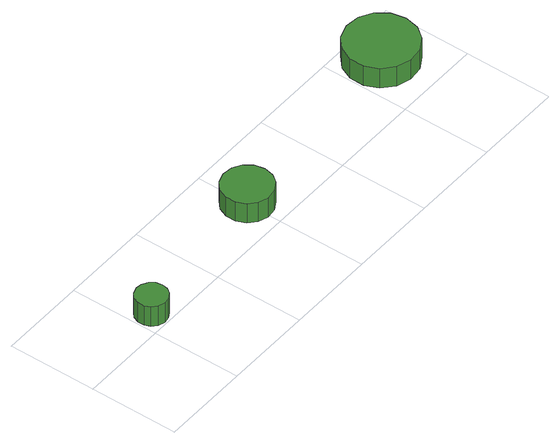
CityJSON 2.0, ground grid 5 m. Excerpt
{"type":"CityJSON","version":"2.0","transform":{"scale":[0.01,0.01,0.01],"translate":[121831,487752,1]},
"CityObjects":{
"tree1":{"type":"SolitaryVegetationObject","attributes":{"function":"something"},"geometry":[{"type":"MultiSurface","lod":"1","boundaries":[[[0,1,2,3,4,5,6,7,8,9,10,11,12,13,14]],[[15,16,17,18,19,20,21,22,23,24,25,26,27,28,29]],[[0,29,28,1]],[[1,28,27,2]],[[2,27,26,3]],[[3,26,25,4]],[[4,25,24,5]],[[5,24,23,6]],[[6,23,22,7]],[[7,22,21,8]],[[8,21,20,9]],[[9,20,19,10]],[[10,19,18,11]],[[11,18,17,12]],[[12,17,16,13]],[[13,16,15,14]],[[14,15,29,0]]]}]},
"tree2":{"type":"SolitaryVegetationObject","attributes":{"function":"something"},"geometry":[{"type":"MultiSurface","lod":"1","boundaries":[[[30,31,32,33,34,35,36,37,38,39,40,41,42,43,44]],[[45,46,47,48,49,50,51,52,53,54,55,56,57,58,59]],[[30,59,58,31]],[[31,58,57,32]],[[32,57,56,33]],[[33,56,55,34]],[[34,55,54,35]],[[35,54,53,36]],[[36,53,52,37]],[[37,52,51,38]],[[38,51,50,39]],[[39,50,49,40]],[[40,49,48,41]],[[41,48,47,42]],[[42,47,46,43]],[[43,46,45,44]],[[44,45,59,30]]]}]},
"tree3":{"type":"SolitaryVegetationObject","attributes":{"function":"something"},"geometry":[{"type":"MultiSurface","lod":"1","boundaries":[[[60,61,62,63,64,65,66,67,68,69,70,71,72,73,74]],[[75,76,77,78,79,80,81,82,83,84,85,86,87,88,89]],[[60,89,88,61]],[[61,88,87,62]],[[62,87,86,63]],[[63,86,85,64]],[[64,85,84,65]],[[65,84,83,66]],[[66,83,82,67]],[[67,82,81,68]],[[68,81,80,69]],[[69,80,79,70]],[[70,79,78,71]],[[71,78,77,72]],[[72,77,76,73]],[[73,76,75,74]],[[74,75,89,60]]]}]}
},
"vertices":[
[188,100,150],[181,136,150],[159,165,150],[127,184,150],[91,188,150],[56,176,150],[29,152,150],[14,118,150],[14,82,150],[29,48,150],[56,24,150],[91,12,150],[127,16,150],[159,35,150],[181,64,150],[181,64,21],[159,35,21],[127,16,21],[91,12,21],[56,24,21],[29,48,21],[14,82,21],[14,118,21],[29,152,21],[56,176,21],[91,188,21],[127,184,21],[159,165,21],[181,136,21],[188,100,21],
[1139,200,158],[1127,257,158],[1093,304,158],[1043,333,158],[985,339,158],[930,321,158],[887,282,158],[864,229,158],[864,171,158],[887,118,158],[930,79,158],[985,61,158],[1043,67,158],[1093,96,158],[1127,143,158],[1127,143,29],[1093,96,29],[1043,67,29],[985,61,29],[930,79,29],[887,118,29],[864,171,29],[864,229,29],[887,282,29],[930,321,29],[985,339,29],[1043,333,29],[1093,304,29],[1127,257,29],[1139,200,29],
[2400,300,163],[2383,381,163],[2334,449,163],[2262,490,163],[2179,499,163],[2100,473,163],[2038,418,163],[2004,342,163],[2004,258,163],[2038,182,163],[2100,127,163],[2179,101,163],[2262,110,163],[2334,151,163],[2383,219,163],[2383,219,34],[2334,151,34],[2262,110,34],[2179,101,34],[2100,127,34],[2038,182,34],[2004,258,34],[2004,342,34],[2038,418,34],[2100,473,34],[2179,499,34],[2262,490,34],[2334,449,34],[2383,381,34],[2400,300,34]
]}
